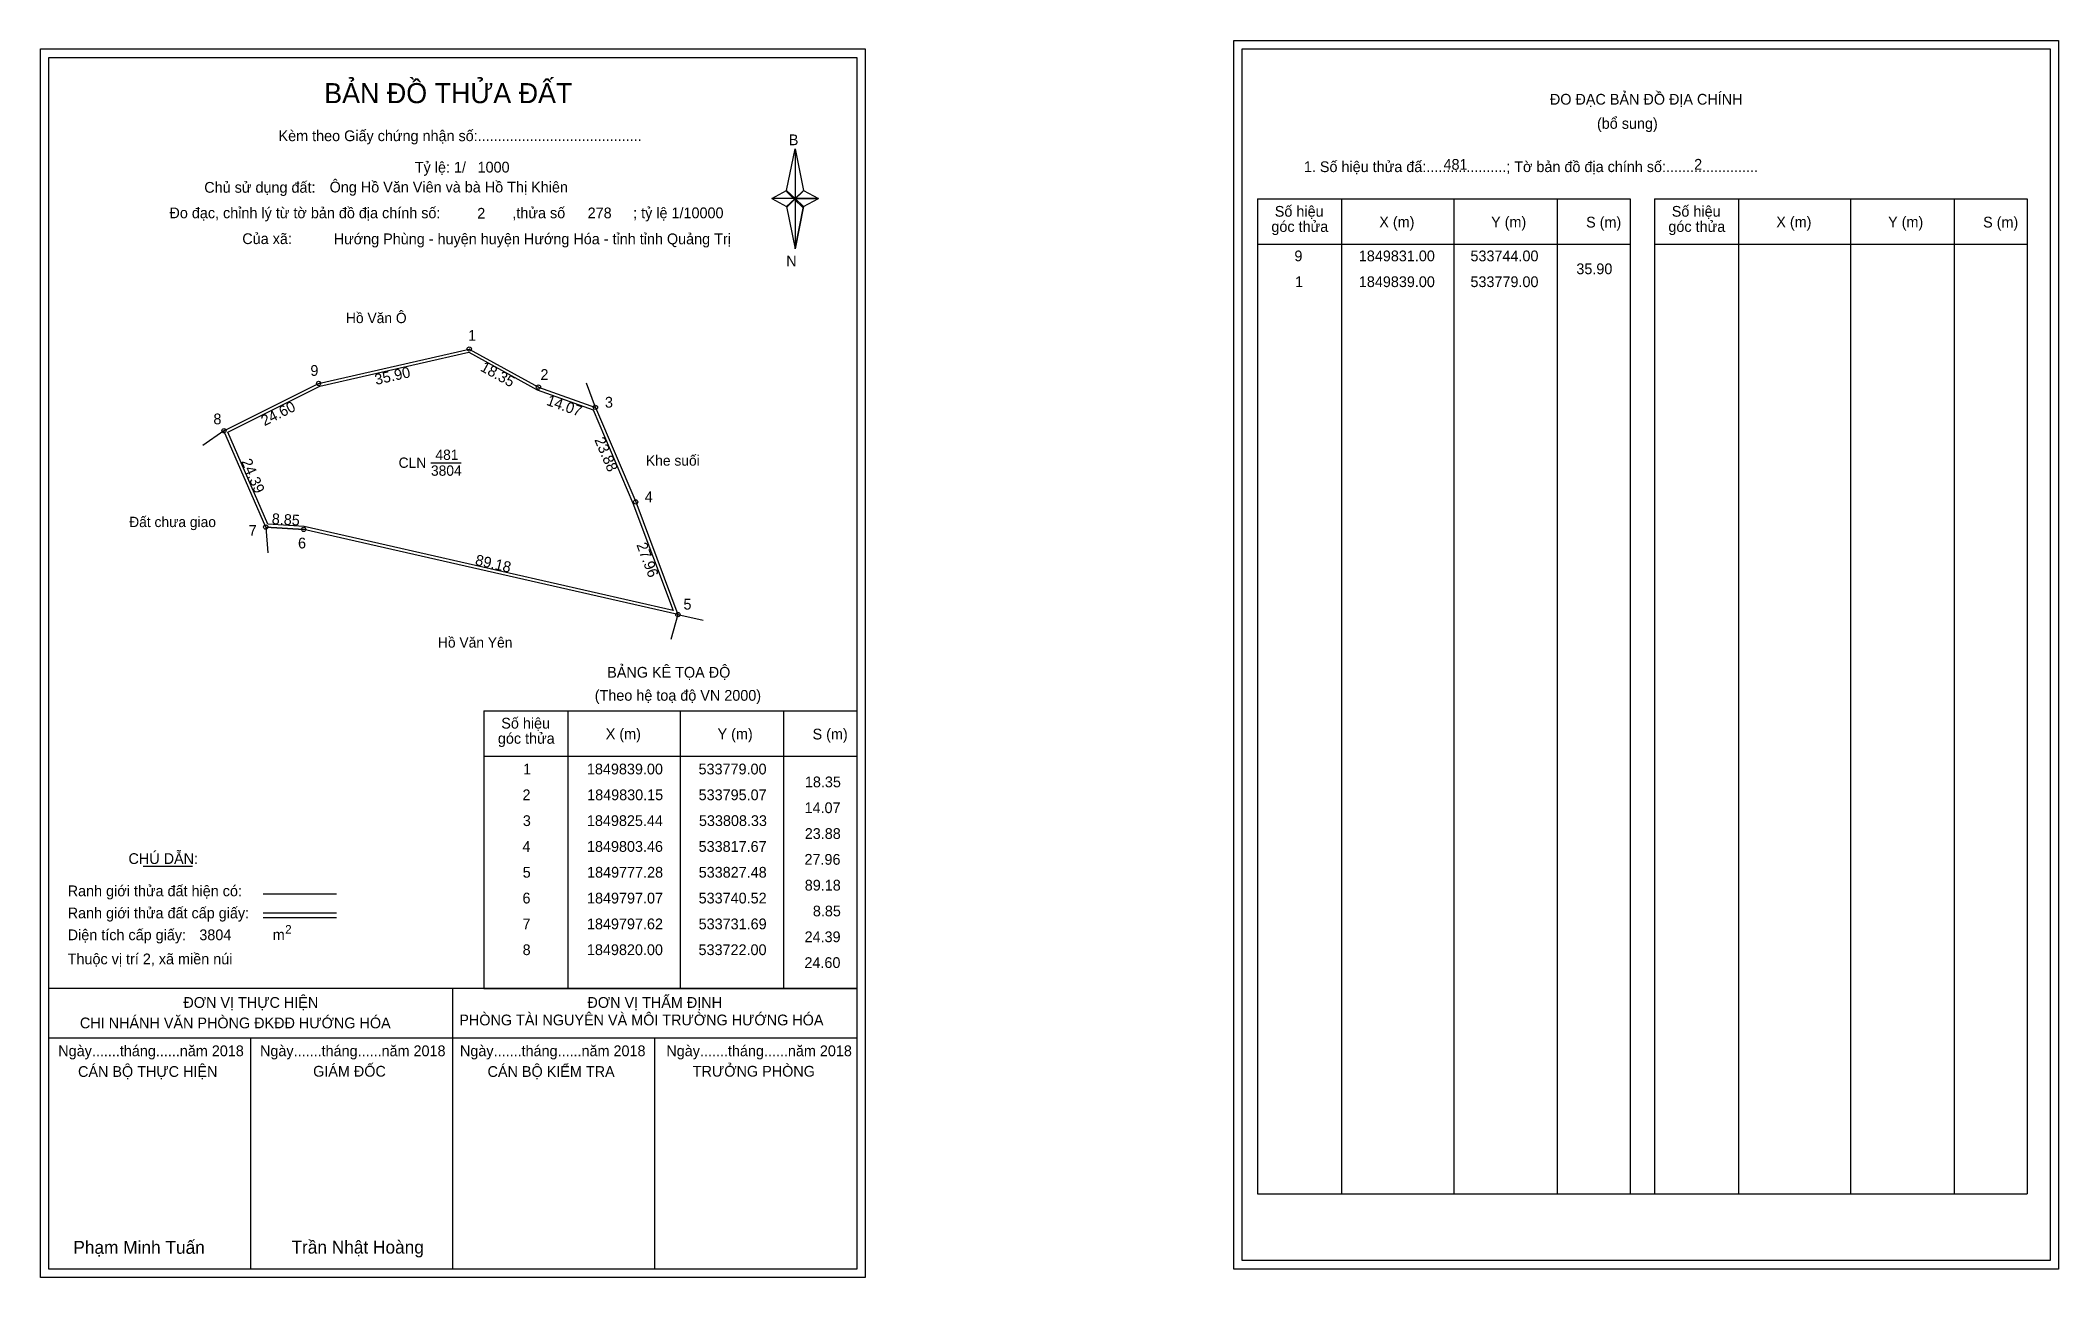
# Model space of a CAD drawing. Extents: x 533679 to 534148, y 1849623 to 1849911.
import ezdxf

# ---------------------------------------------------------------- set-up
doc = ezdxf.new("R2010")
doc.units = 0
for name, color, linetype in [('Level 1', 7, 'Continuous'), ('Level 10', 7, 'Continuous'), ('Level 11', 7, 'Continuous'), ('Level 13', 7, 'Continuous'), ('Level 27', 7, 'Continuous'), ('Level 3', 7, 'Continuous'), ('Level 36', 7, 'Continuous'), ('Level 49', 7, 'Continuous'), ('Level 53', 7, 'Continuous'), ('Level 55', 7, 'Continuous'), ('Level 6', 7, 'Continuous'), ('Level 63', 7, 'Continuous'), ('Level 9', 7, 'Continuous')]:
    doc.layers.add(name, color=color, linetype=linetype)

msp = doc.modelspace()

# ---------------------------------------------------------------- linework, layer by layer
at = {"layer": 'Level 1'}
for p, q in [((533681.33, 1849906.74), (533681.33, 1849906.74)), ((533958.65, 1849908.74), (533958.65, 1849908.74)), ((533852.75, 1849875.86), (533854.72, 1849885.5)), ((533854.72, 1849885.5), (533854.72, 1849873.97)), ((533854.72, 1849885.5), (533856.69, 1849875.86)), ((533849.31, 1849873.97), (533852.75, 1849875.86)), ((533852.75, 1849875.86), (533854.72, 1849873.97)), ((533854.57, 1849873.75), (533852.75, 1849875.64)), ((533854.72, 1849873.97), (533852.75, 1849872.13)), ((533854.57, 1849873.75), (533852.75, 1849871.91)), ((533852.75, 1849871.91), (533854.57, 1849873.75)), ((533856.54, 1849875.64), (533854.57, 1849873.75)), ((533854.57, 1849873.75), (533856.54, 1849875.64)), ((533856.54, 1849871.91), (533854.57, 1849873.75)), ((533856.69, 1849875.86), (533854.72, 1849873.97)), ((533854.72, 1849873.97), (533854.72, 1849862.27)), ((533854.72, 1849873.97), (533860.13, 1849873.97)), ((533854.72, 1849873.97), (533856.69, 1849872.13)), ((533856.69, 1849872.13), (533860.13, 1849873.97)), ((533962.19, 1849873.88), (534048.79, 1849873.88)), ((533981.78, 1849642.62), (533981.78, 1849873.88)), ((534007.85, 1849642.62), (534007.85, 1849873.88)), ((534031.82, 1849873.88), (534031.82, 1849642.62)), ((534048.79, 1849873.88), (534048.79, 1849642.62)), ((534054.44, 1849873.88), (534141.04, 1849873.88)), ((534074.03, 1849642.62), (534074.03, 1849873.88)), ((534100.1, 1849642.62), (534100.1, 1849873.88)), ((534124.08, 1849873.88), (534124.08, 1849642.62)), ((534141.04, 1849873.88), (534141.04, 1849642.62)), ((533852.75, 1849872.13), (533854.72, 1849862.27)), ((533856.69, 1849872.13), (533854.72, 1849862.27)), ((533962.19, 1849863.36), (534048.79, 1849863.36)), ((534054.44, 1849863.36), (534141.04, 1849863.36)), ((533782.42, 1849754.91), (533869.02, 1849754.91)), ((533802.01, 1849690.39), (533802.01, 1849754.91)), ((533828.09, 1849690.39), (533828.09, 1849754.91)), ((533852.06, 1849754.91), (533852.06, 1849690.39)), ((533782.42, 1849744.38), (533869.02, 1849744.38)), ((533703.25, 1849718.8), (533714.65, 1849718.8)), ((533731.11, 1849712.4), (533748.12, 1849712.4)), ((533731.11, 1849707.95), (533748.12, 1849707.95)), ((533731.11, 1849706.86), (533748.12, 1849706.86)), ((533788.16, 1849690.39), (533681.33, 1849690.39)), ((533869.02, 1849690.39), (533764.18, 1849690.39)), ((533775.18, 1849625.16), (533775.18, 1849690.39)), ((533782.42, 1849690.38), (533869.02, 1849690.38)), ((533869.03, 1849678.83), (533681.33, 1849678.83)), ((533728.25, 1849625.16), (533728.25, 1849678.83)), ((533822.1, 1849625.16), (533822.1, 1849678.83)), ((533962.19, 1849642.62), (534141.04, 1849642.62)), ((533869.02, 1849625.16), (533869.02, 1849625.16)), ((534146.35, 1849627.16), (534146.35, 1849627.16))]:
    msp.add_line(p, q, dxfattribs=at)
for points in [[(533852.75, 1849875.86), (533854.72, 1849885.5), (533854.72, 1849873.97)], [(533849.31, 1849873.97), (533852.75, 1849872.13), (533854.72, 1849873.97)], [(533854.72, 1849873.97), (533856.69, 1849875.86), (533860.13, 1849873.97)], [(533854.72, 1849873.97), (533854.72, 1849862.27), (533856.69, 1849872.13)]]:
    msp.add_lwpolyline(points, close=True, dxfattribs=at)
at = {"layer": 'Level 10'}
msp.add_line((533731.69, 1849797.62), (533740.52, 1849797.07), dxfattribs=at)
for points in [[(533731.69, 1849797.62), (533722, 1849820), (533744, 1849831), (533779, 1849839), (533795.07, 1849830.15), (533808.33, 1849825.44), (533817.67, 1849803.46), (533827.48, 1849777.28), (533740.52, 1849797.07)], [(533732.16, 1849798.29), (533722.91, 1849819.67), (533744.24, 1849830.34), (533778.9, 1849838.26), (533794.78, 1849829.51), (533807.81, 1849824.88), (533817.02, 1849803.2), (533826.37, 1849778.25), (533740.62, 1849797.77)]]:
    msp.add_lwpolyline(points, close=True, dxfattribs=at)
at = {"layer": 'Level 11'}
for centre in [(533779, 1849839), (533744, 1849831), (533795.07, 1849830.15), (533808.33, 1849825.44), (533722, 1849820), (533817.67, 1849803.46), (533731.69, 1849797.62), (533731.69, 1849797.62), (533740.52, 1849797.07), (533827.48, 1849777.28)]:
    msp.add_circle(centre, 0.5, dxfattribs=at)
at = {"layer": 'Level 27'}
for p, q in [((533808.33, 1849825.44), (533806.22, 1849831.06)), ((533722, 1849820), (533717.1, 1849816.54)), ((533731.69, 1849797.62), (533732.22, 1849791.64)), ((533827.48, 1849777.28), (533825.85, 1849771.5)), ((533827.48, 1849777.28), (533833.33, 1849775.95))]:
    msp.add_line(p, q, dxfattribs=at)
at = {"layer": 'Level 3'}
for p, q in [((533962.19, 1849873.88), (533962.19, 1849642.62)), ((534054.44, 1849873.88), (534054.44, 1849642.62)), ((533782.42, 1849754.91), (533782.42, 1849690.39))]:
    msp.add_line(p, q, dxfattribs=at)
at = {"layer": 'Level 63'}
for points in [[(533679.33, 1849908.74), (533871.03, 1849908.74), (533871.03, 1849623.16), (533679.33, 1849623.16)], [(533681.33, 1849906.74), (533869.03, 1849906.74), (533869.03, 1849625.16), (533681.33, 1849625.16)], [(533956.65, 1849910.74), (534148.35, 1849910.74), (534148.35, 1849625.16), (533956.65, 1849625.16)], [(533958.65, 1849908.74), (534146.35, 1849908.74), (534146.35, 1849627.16), (533958.65, 1849627.16)]]:
    msp.add_lwpolyline(points, close=True, dxfattribs=at)
at = {"layer": 'Level 9'}
msp.add_line((533770.09, 1849812.58), (533777.08, 1849812.58), dxfattribs=at)

# ---------------------------------------------------------------- texts
at = {"layer": 'Level 1'}
for s, height, p in [('BẢN ĐỒ THỬA ĐẤT', 4.6657, (533745.29, 1849896.14)), ('ĐO ĐẠC BẢN ĐỒ ĐỊA CHÍNH', 2.5, (534030.13, 1849895.8)), ('(bổ sung)', 2.5, (534041.07, 1849890.18)), ('Kèm theo Giấy chứng nhận số:.........................................', 2.5, (533734.68, 1849887.31)), ('B', 2.5, (533853.26, 1849886.37)), ('1. Số hiệu thửa đấ:....................; Tờ bản đồ địa chính số:.......................', 2.5, (533972.96, 1849880.12)), ('Chủ sử dụng đất:', 2.5, (533717.42, 1849875.32)), ('Đo đạc, chỉnh lý từ tờ bản đồ địa chính số:                  ,thửa số                 ; tỷ lệ 1/10000', 2.5, (533709.33, 1849869.39)), ('góc thửa', 2.5, (533965.41, 1849866.22)), ('Số hiệu', 2.5, (533966.2, 1849869.75)), ('X (m)', 2.5, (533990.48, 1849867.28)), ('Y (m)', 2.5, (534016.46, 1849867.28)), ('S (m)', 2.5, (534038.54, 1849867.23)), ('góc thửa', 2.5, (534057.67, 1849866.22)), ('Số hiệu', 2.5, (534058.46, 1849869.75)), ('X (m)', 2.5, (534082.74, 1849867.28)), ('Y (m)', 2.5, (534108.72, 1849867.28)), ('S (m)', 2.5, (534130.8, 1849867.23)), ('Của xã:', 2.5, (533726.26, 1849863.39)), ('N', 2.5, (533852.66, 1849858.2)), ('BẢNG KÊ TỌA ĐỘ', 2.5, (533811.06, 1849762.61)), ('(Theo hệ toạ độ VN 2000)', 2.5, (533808.16, 1849757.25)), ('Số hiệu', 2.5, (533786.44, 1849750.78)), ('góc thửa', 2.5, (533785.65, 1849747.25)), ('X (m)', 2.5, (533810.72, 1849748.3)), ('Y (m)', 2.5, (533836.7, 1849748.3)), ('S (m)', 2.5, (533858.78, 1849748.25)), ('CHÚ DẪN:', 2.5, (533699.81, 1849719.31)), ('Ranh giới thửa đất hiện có:', 2.5, (533685.68, 1849711.81)), ('Ranh giới thửa đất cấp giấy:', 2.5, (533685.68, 1849706.67)), ('2', 2, (533736.23, 1849703.12)), ('Diện tích cấp giấy:', 2.5, (533685.68, 1849701.59)), ('m', 2.5, (533733.33, 1849701.61)), ('Thuộc vị trí 2, xã miền núi', 2.5, (533685.68, 1849695.99)), ('ĐƠN VỊ THỰC HIỆN', 2.5, (533712.56, 1849685.87)), ('ĐƠN VỊ THẨM ĐỊNH', 2.5, (533806.46, 1849685.87)), ('CHI NHÁNH VĂN PHÒNG ĐKĐĐ HƯỚNG HÓA', 2.5, (533688.52, 1849681.11)), ('PHÒNG TÀI NGUYÊN VÀ MÔI TRƯỜNG HƯỚNG HÓA', 2.5, (533776.69, 1849681.8)), ('Ngày.......tháng......năm 2018', 2.5, (533683.49, 1849674.63)), ('Ngày.......tháng......năm 2018', 2.5, (533730.37, 1849674.63)), ('Ngày.......tháng......năm 2018', 2.5, (533776.84, 1849674.63)), ('Ngày.......tháng......năm 2018', 2.5, (533824.8, 1849674.63)), ('CÁN BỘ THỰC HIỆN', 2.5, (533688.08, 1849669.82)), ('GIÁM ĐỐC', 2.5, (533742.71, 1849669.88)), ('CÁN BỘ KIỂM TRA', 2.5, (533783.25, 1849669.82)), ('TRƯỞNG PHÒNG', 2.5, (533830.94, 1849669.88)), ('Phạm Minh Tuấn', 3, (533686.99, 1849628.7)), ('Trần Nhật Hoàng', 3, (533737.68, 1849628.75))]:
    msp.add_text(s, height=height, dxfattribs=at).set_placement(p)
at = {"layer": 'Level 11'}
msp.add_text('Tỷ lệ: 1/', height=2.5, dxfattribs=at).set_placement((533766.34, 1849880))
at = {"layer": 'Level 13'}
for s, p in [('CLN', (533762.58, 1849811.38)), ('481', (533771.14, 1849813.22)), ('3804', (533770.1, 1849809.54))]:
    msp.add_text(s, height=2.4, dxfattribs=at).set_placement(p)
at = {"layer": 'Level 36'}
for s, p in [('Hồ Văn Ô', (533750.35, 1849845.02)), ('Khe suối', (533820.07, 1849811.88)), ('Đất chưa giao', (533699.97, 1849797.61)), ('Hồ Văn Yên', (533771.72, 1849769.6))]:
    msp.add_text(s, height=2.4, dxfattribs=at).set_placement(p)
at = {"layer": 'Level 49'}
for s, rotation, p in [('35.90', 12.875, (533757.34, 1849830.63)), ('18.35', 331.1577, (533781.36, 1849834.07)), ('24.60', 26.5651, (533731.4, 1849821.04)), ('14.07', 340.4448, (533796.76, 1849826.05)), ('23.88', 293.0222, (533808.03, 1849817.91)), ('24.39', 293.4114, (533725.96, 1849812.87)), ('8.85', 356.4358, (533733.05, 1849798.34)), ('27.96', 290.5417, (533817.81, 1849793.5)), ('89.18', 347.1792, (533780.23, 1849788.85))]:
    msp.add_text(s, height=2.5, rotation=rotation, dxfattribs=at).set_placement(p)
at = {"layer": 'Level 53'}
for s, p in [('9', (533970.76, 1849859.39)), ('1849831.00', (533985.73, 1849859.39)), ('533744.00', (534011.67, 1849859.39)), ('1', (533970.91, 1849853.39)), ('1849839.00', (533985.73, 1849853.39)), ('533779.00', (534011.67, 1849853.39)), ('35.90', (534036.28, 1849856.39)), ('1', (533791.52, 1849740.13)), ('1849839.00', (533806.34, 1849740.13)), ('533779.00', (533832.28, 1849740.13)), ('18.35', (533857, 1849737.13)), ('2', (533791.37, 1849734.13)), ('1849830.15', (533806.4, 1849734.13)), ('533795.07', (533832.3, 1849734.13)), ('14.07', (533856.92, 1849731.13)), ('3', (533791.45, 1849728.13)), ('1849825.44', (533806.34, 1849728.13)), ('533808.33', (533832.37, 1849728.13)), ('4', (533791.36, 1849722.13)), ('1849803.46', (533806.35, 1849722.13)), ('533817.67', (533832.3, 1849722.13)), ('23.88', (533856.97, 1849725.13)), ('27.96', (533856.9, 1849719.13)), ('5', (533791.42, 1849716.13)), ('1849777.28', (533806.38, 1849716.13)), ('533827.48', (533832.32, 1849716.13)), ('89.18', (533856.97, 1849713.13)), ('6', (533791.37, 1849710.13)), ('1849797.07', (533806.36, 1849710.13)), ('533740.52', (533832.3, 1849710.13)), ('8.85', (533858.85, 1849707.13)), ('7', (533791.38, 1849704.13)), ('1849797.62', (533806.35, 1849704.13)), ('533731.69', (533832.3, 1849704.13)), ('8', (533791.4, 1849698.13)), ('1849820.00', (533806.34, 1849698.13)), ('533722.00', (533832.28, 1849698.13)), ('24.39', (533856.92, 1849701.13)), ('24.60', (533856.89, 1849695.13))]:
    msp.add_text(s, height=2.5, dxfattribs=at).set_placement(p)
at = {"layer": 'Level 55'}
for s, height, p in [('1', 0.4, (533778.89, 1849839)), ('0', 0.11, (533778.96, 1849838.89)), ('0', 0.11, (533778.96, 1849838.89)), ('9', 0.4, (533743.86, 1849831)), ('0', 0.11, (533743.96, 1849830.89)), ('0', 0.11, (533743.96, 1849830.89)), ('2', 0.4, (533794.93, 1849830.15)), ('0', 0.11, (533795.03, 1849830.04)), ('0', 0.11, (533795.03, 1849830.04)), ('3', 0.4, (533808.21, 1849825.44)), ('0', 0.11, (533808.29, 1849825.33)), ('0', 0.11, (533808.29, 1849825.33)), ('0', 0.11, (533808.29, 1849825.33)), ('0', 0.11, (533808.29, 1849825.33)), ('8', 0.4, (533721.87, 1849820)), ('0', 0.11, (533721.96, 1849819.89)), ('0', 0.11, (533721.96, 1849819.89)), ('0', 0.11, (533721.96, 1849819.89)), ('4', 0.4, (533817.53, 1849803.46)), ('0', 0.11, (533817.63, 1849803.35)), ('0', 0.11, (533817.63, 1849803.35)), ('7', 0.4, (533731.56, 1849797.62)), ('0', 0.11, (533731.65, 1849797.51)), ('0', 0.11, (533731.65, 1849797.51)), ('6', 0.4, (533740.38, 1849797.07)), ('0', 0.11, (533740.48, 1849796.96)), ('5', 0.4, (533827.35, 1849777.28)), ('0', 0.11, (533827.44, 1849777.17)), ('0', 0.11, (533827.44, 1849777.17)), ('0', 0.11, (533827.44, 1849777.17))]:
    msp.add_text(s, height=height, dxfattribs=at).set_placement(p)
at = {"layer": 'Level 6'}
for s, p in [('481', (534005.41, 1849880.66)), ('2', (534063.65, 1849880.68)), ('Ông Hồ Văn Viên và bà Hồ Thị Khiên', (533746.55, 1849875.39)), ('1000', (533780.93, 1849880.02)), ('2', (533780.85, 1849869.3)), ('278', (533806.51, 1849869.38)), (' Hướng Phùng - huyện huyện Hướng Hóa - tỉnh tỉnh Quảng Trị', (533746.57, 1849863.35)), ('3804', (533716.27, 1849701.59))]:
    msp.add_text(s, height=2.5, dxfattribs=at).set_placement(p)
at = {"layer": 'Level 9'}
for s, p in [('1', (533778.75, 1849840.92)), ('9', (533742.08, 1849832.76)), ('2', (533795.54, 1849831.82)), ('3', (533810.53, 1849825.38)), ('8', (533719.54, 1849821.5)), ('4', (533819.78, 1849803.4)), ('7', (533727.75, 1849795.58)), ('6', (533739.21, 1849792.65)), ('5', (533828.78, 1849778.44))]:
    msp.add_text(s, height=2.5, dxfattribs=at).set_placement(p)

doc.saveas('drawing.dxf')
